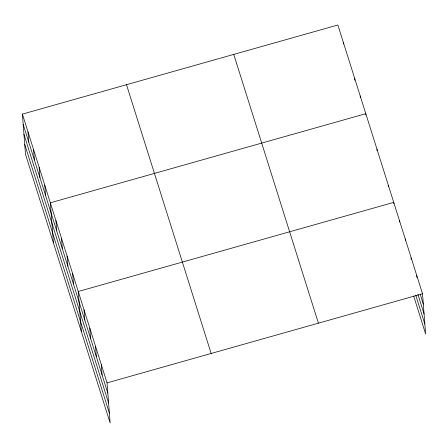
<?xml version="1.0" encoding="UTF-8"?>
<svg xmlns="http://www.w3.org/2000/svg" width="448" height="448" viewBox="0 0 448 448"><rect width="100%" height="100%" fill="white"/><g stroke="black" fill="none" stroke-linecap="round" stroke-linejoin="round"><path stroke-width="0.67" d="M22.4 114.111L107.05 382.878L110.135 423.002L25.486 154.235L22.4 114.111L337.865 24.998L422.514 293.765L425.6 333.889L413.678 296.033M107.05 382.878L422.514 293.765M420.224 294.325L423.31 304.114M417.9 294.358L424.066 313.942M415.8 295.344L424.844 324.061M233.761 54.404L318.41 323.17M126.504 84.706L211.154 353.466M23.195 124.466L107.845 393.226M23.951 134.288L108.601 403.054M24.73 144.413L109.379 413.174M416.758 275.486L416.914 277.558M411.051 257.902L411.158 259.28M405.244 238.935L405.35 240.313M399.487 220.657L399.594 222.04M393.837 203.762L393.73 202.384L78.266 291.497L81.357 331.621M388.198 185.332L388.304 186.715M376.97 149.167L377.076 150.55M365.904 115.069L365.798 113.691L50.333 202.804L53.424 242.928M360.209 95.95L360.315 97.334M354.626 78.215L354.782 80.287M343.454 42.739L343.56 44.117M101.293 364.599L102.088 374.948M95.536 346.326L96.331 356.675M89.779 328.048L90.574 338.397M84.022 309.77L84.818 320.124M72.682 273.756L73.478 284.11M67.094 256.021L67.889 266.37M61.505 238.28L62.306 248.634M55.922 220.545L56.717 230.894M44.75 185.063L45.545 195.418M39.161 167.328L39.956 177.677M33.572 149.587L34.373 159.942M27.989 131.852L28.784 142.201"/></g></svg>
